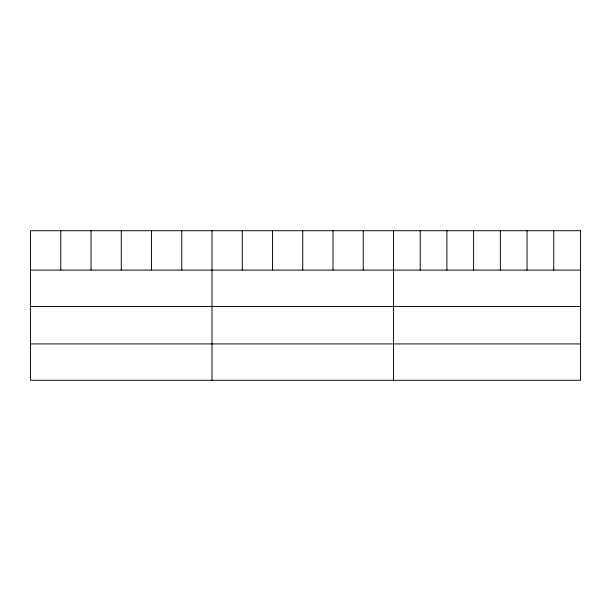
<?xml version="1.0" encoding="UTF-8"?>
<svg xmlns="http://www.w3.org/2000/svg" width="611" height="611" viewBox="0 0 611 611"><rect width="100%" height="100%" fill="white"/><g stroke="black" fill="none" stroke-linecap="round" stroke-linejoin="round"><path stroke-width="0.92" d="M30.55 270.085L580.45 270.085M30.55 306.447L580.45 306.447M30.55 343.917L580.45 343.917M553.742 230.721L553.742 270.085M527.033 230.721L527.033 270.085M500.325 230.721L500.325 270.085M473.609 230.721L473.609 270.085M446.901 230.721L446.901 270.085M420.192 230.721L420.192 270.085M393.484 230.721L393.484 380.279M363.24 230.721L363.24 270.085M332.995 230.721L332.995 270.085M302.75 230.721L302.75 270.085M272.506 230.721L272.506 270.085M242.262 230.721L242.262 270.085M212.017 230.721L212.017 380.279M181.773 230.721L181.773 270.085M151.528 230.721L151.528 270.085M121.284 230.721L121.284 270.085M91.039 230.721L91.039 270.085M60.794 230.721L60.794 270.085M580.45 230.721L30.55 230.721L30.55 380.279L580.45 380.279L580.45 230.721"/></g></svg>
